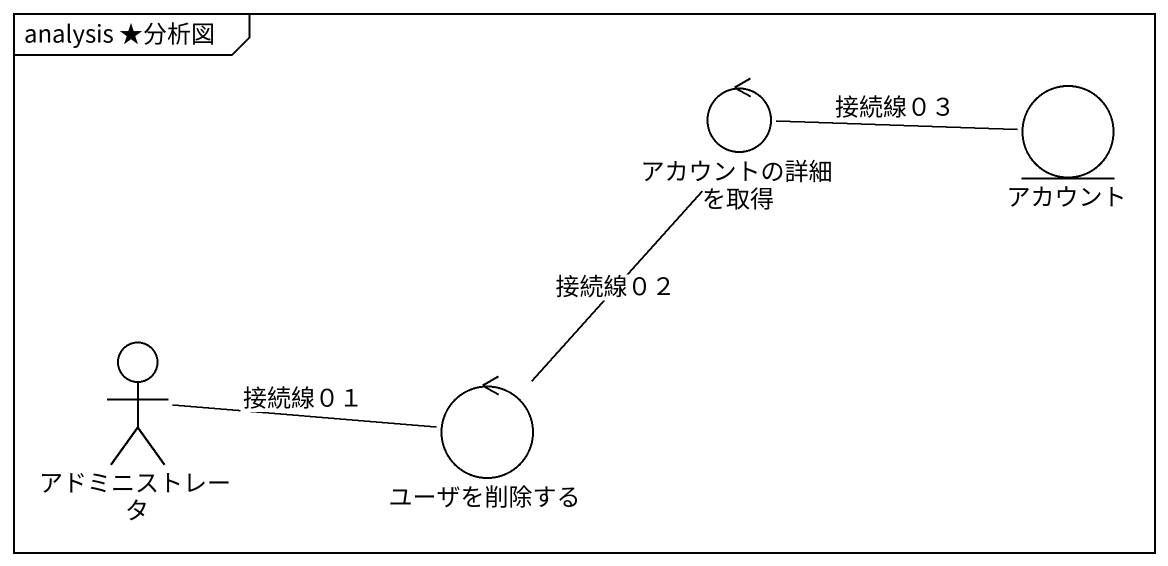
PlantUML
@startuml
mainframe analysis ★分析図
control アカウントの詳細を取得
entity アカウント
actor アドミニストレータ
control ユーザを削除する
アカウントの詳細を取得 -right- アカウント : 接続線０３
アドミニストレータ -right- ユーザを削除する : 接続線０１
ユーザを削除する -up- アカウントの詳細を取得 : 接続線０２
@enduml
